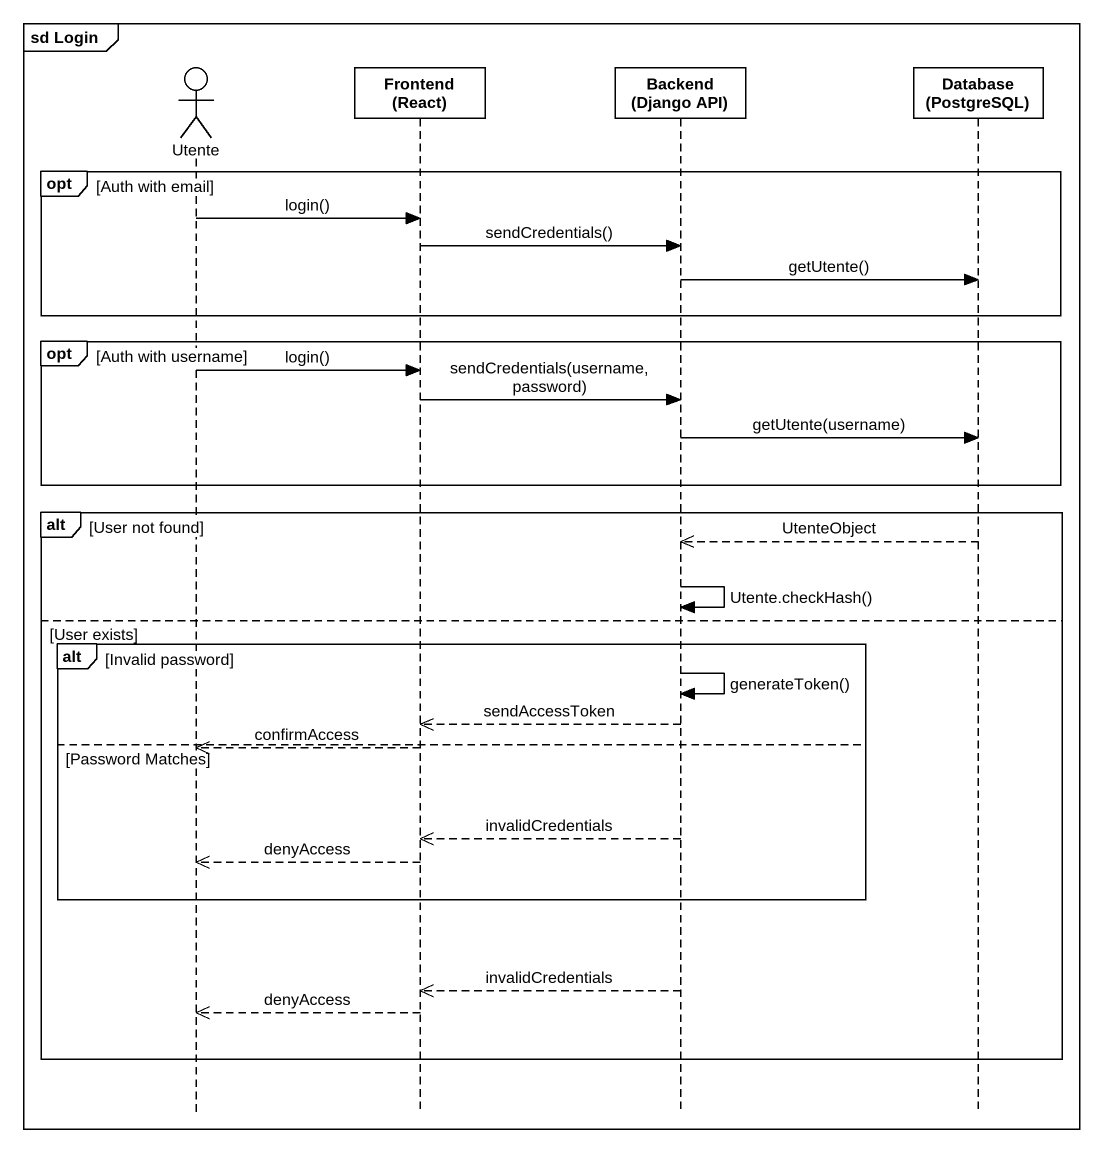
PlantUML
@startuml
mainframe sd Login
hide footbox
actor Utente
participant "Frontend (React)" as Frontend_React
participant "Backend (Django API)" as Backend_Django_API
participant "Database (PostgreSQL)" as Database_PostgreSQL

opt Auth with email
  Utente -> Frontend_React : login()
  Frontend_React -> Backend_Django_API : sendCredentials()
  Backend_Django_API -> Database_PostgreSQL : getUtente()
end
opt Auth with username
  Utente -> Frontend_React : login()
  Frontend_React -> Backend_Django_API : sendCredentials(username, password)
  Backend_Django_API -> Database_PostgreSQL : getUtente(username)
end
alt User not found
  Database_PostgreSQL -->> Backend_Django_API : UtenteObject
  Backend_Django_API -> Backend_Django_API : Utente.checkHash()
else User exists
  alt Invalid password
    Backend_Django_API -> Backend_Django_API : generateToken()
    Backend_Django_API -->> Frontend_React : sendAccessToken
  else Password Matches
    Frontend_React -->> Utente : confirmAccess
    Backend_Django_API -->> Frontend_React : invalidCredentials
    Frontend_React -->> Utente : denyAccess
  end
  Backend_Django_API -->> Frontend_React : invalidCredentials
  Frontend_React -->> Utente : denyAccess
end
@enduml
